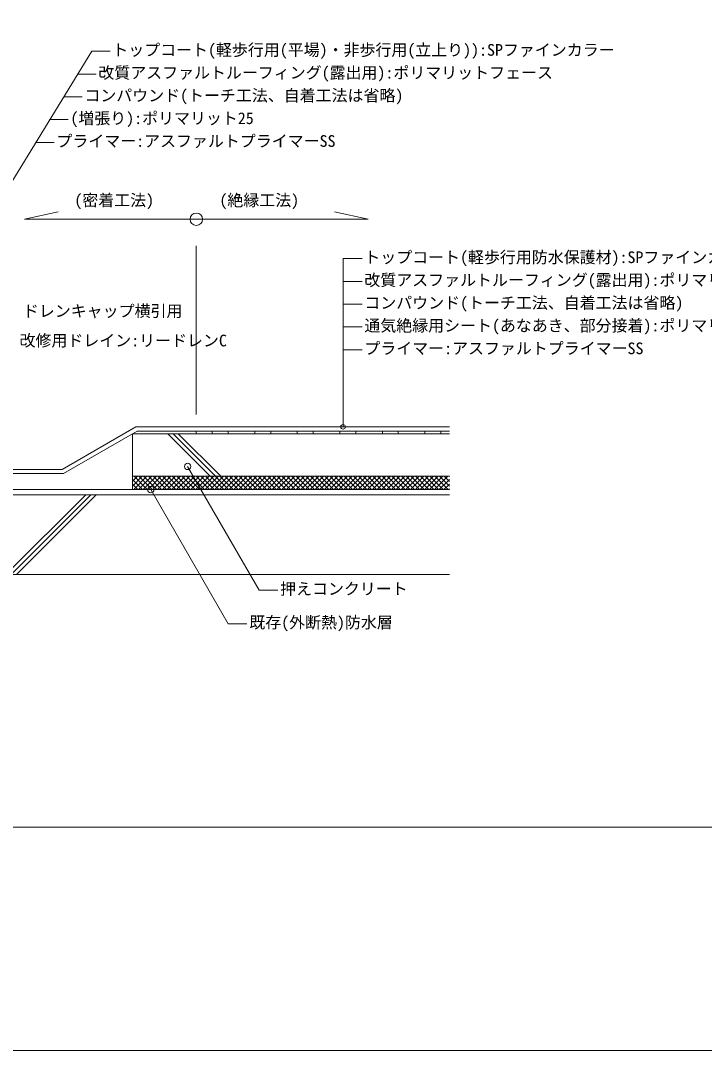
# Model space of a CAD drawing. Units: millimetres, scale not verified. Extents: x -105 to 105, y -149 to 148.
# Drawn here: x -51.2 to 13.1, y -148.5 to -51.6 of the extents above; entities that cross this region are included whole.
import ezdxf
from ezdxf.enums import TextEntityAlignment as Align

# ---------------------------------------------------------------- set-up
doc = ezdxf.new("R2010")
doc.units = ezdxf.units.MM
doc.header["$LTSCALE"] = 0.25
doc.linetypes.add('USER3', pattern=[101.6, 63.5, -12.7, 12.7, -12.7])
for name, color, linetype, lineweight in [('0-1_WAKU', 7, 'Continuous', 18), ('0-3_KUTAI', 3, 'Continuous', 18), ('0-4_BOUSUI', 1, 'Continuous', 18), ('0-5_MOJI', 7, 'Continuous', 18), ('0-6_HATCH', 9, 'Continuous', 18), ('0-9_kijun', 1, 'USER3', 18), ('0-A_dannnetu', 6, 'Continuous', 18)]:
    doc.layers.add(name, color=color, linetype=linetype, lineweight=lineweight)
doc.styles.add('ＭＳ ゴシック', font='')
doc.styles.get('ＭＳ ゴシック').set_extended_font_data('MS Gothic')

msp = doc.modelspace()

# ---------------------------------------------------------------- linework, layer by layer
at = {"layer": '0-1_WAKU'}
for points in [[(-104.9908, -148.5047), (105.0092, -148.5047), (105.0092, 148.4953), (-104.9908, 148.4953)], [(-90.7908, 121.4953), (93.5092, 121.4953), (93.5092, -127.5047), (-90.7908, -127.5047)]]:
    msp.add_lwpolyline(points, close=True, dxfattribs=at)
at = {"layer": '0-3_KUTAI'}
for p, q in [((-47.215, -94.2479), (-40.7198, -90.4979)), ((-40.7198, -90.4979), (-10.9072, -90.4979)), ((-40.7198, -90.4979), (-40.7198, -94.4979)), ((-59.315, -94.2479), (-47.215, -94.2479)), ((-60.215, -96.2479), (-10.9072, -96.2479)), ((-61.715, -103.7479), (-10.9072, -103.7479))]:
    msp.add_line(p, q, dxfattribs=at)
at = {"layer": '0-4_BOUSUI'}
for p, q in [((-34.715, -90.2479), (-10.9072, -90.2479)), ((-34.715, -90.2479), (-34.715, -90.4979)), ((-60.315, -95.7479), (-10.9072, -95.7479))]:
    msp.add_line(p, q, dxfattribs=at)
for points in [[(-10.9072, -89.8479), (-40.394, -89.8479), (-47.3222, -93.8479), (-52.4483, -93.8479), (-52.6948, -93.8229), (-58.97, -93.8229)], [(-20.9072, -90.2479), (-40.2868, -90.2479), (-47.215, -94.2479), (-52.4686, -94.2479), (-52.715, -94.2229), (-58.97, -94.2229)], [(-20.9072, -90.2479), (-40.2868, -90.2479), (-40.7198, -90.4979)]]:
    msp.add_lwpolyline(points, dxfattribs=at)
for points in [[(-33.215, -90.4979), (-31.715, -90.4979), (-31.715, -90.2479), (-33.215, -90.2479)], [(-29.215, -90.4979), (-27.715, -90.4979), (-27.715, -90.2479), (-29.215, -90.2479)], [(-25.215, -90.4979), (-23.715, -90.4979), (-23.715, -90.2479), (-25.215, -90.2479)], [(-21.215, -90.4979), (-19.715, -90.4979), (-19.715, -90.2479), (-21.215, -90.2479)], [(-17.215, -90.4979), (-15.715, -90.4979), (-15.715, -90.2479), (-17.215, -90.2479)], [(-13.215, -90.4979), (-11.715, -90.4979), (-11.715, -90.2479), (-13.215, -90.2479)]]:
    msp.add_lwpolyline(points, close=True, dxfattribs=at)
at = {"layer": '0-5_MOJI'}
for p, q in [((-44.5371, -54.5166), (-59.315, -78.6071)), ((-44.5371, -54.5166), (-42.8287, -54.5166)), ((-45.8516, -56.6594), (-44.1432, -56.6594)), ((-47.1661, -58.8023), (-45.4577, -58.8023)), ((-48.4806, -60.9452), (-46.7722, -60.9452)), ((-49.7951, -63.088), (-48.0867, -63.088)), ((-20.9072, -74.0202), (-20.9072, -89.8479)), ((-20.9072, -74.0202), (-19.1215, -74.0202)), ((-20.9072, -76.1631), (-19.1215, -76.1631)), ((-20.9072, -78.3059), (-19.1215, -78.3059)), ((-20.9072, -80.4488), (-19.1215, -80.4488)), ((-20.9072, -82.5916), (-19.1215, -82.5916)), ((-28.8099, -105.2121), (-35.5302, -93.5721)), ((-31.7101, -108.3713), (-38.9983, -95.7479)), ((-28.8099, -105.2121), (-27.0512, -105.2121)), ((-31.7101, -108.3713), (-29.9515, -108.3713))]:
    msp.add_line(p, q, dxfattribs=at)
for points in [[(-34.715, -70.3198), (-50.8752, -70.3198), (-47.7199, -69.6194)], [(-34.715, -70.3198), (-18.5549, -70.3198), (-21.7102, -69.6194)]]:
    msp.add_lwpolyline(points, dxfattribs=at)
for centre, radius in [((-34.715, -70.3198), 0.5833), ((-20.9072, -89.8479), 0.2143), ((-35.5302, -93.5721), 0.3), ((-38.9983, -95.7479), 0.3)]:
    msp.add_circle(centre, radius, dxfattribs=at)
at = {"layer": '0-6_HATCH'}
for p, q in [((-37.3952, -90.4979), (-33.3952, -94.4979)), ((-36.9002, -90.4979), (-32.9002, -94.4979)), ((-36.4053, -90.4979), (-32.4053, -94.4979)), ((-40.7198, -94.518), (-40.6998, -94.4979)), ((-40.7198, -94.967), (-40.2507, -94.4979)), ((-40.7198, -95.416), (-39.8017, -94.4979)), ((-39.7721, -95.7479), (-40.7198, -94.8002)), ((-40.6027, -95.7479), (-39.3527, -94.4979)), ((-39.3231, -95.7479), (-40.5731, -94.4979)), ((-40.1537, -95.7479), (-38.9037, -94.4979)), ((-38.8741, -95.7479), (-40.1241, -94.4979)), ((-39.7047, -95.7479), (-38.4547, -94.4979)), ((-38.425, -95.7479), (-39.675, -94.4979)), ((-39.2557, -95.7479), (-38.0057, -94.4979)), ((-37.976, -95.7479), (-39.226, -94.4979)), ((-38.8067, -95.7479), (-37.5567, -94.4979)), ((-37.527, -95.7479), (-38.777, -94.4979)), ((-38.3577, -95.7479), (-37.1077, -94.4979)), ((-37.078, -95.7479), (-38.328, -94.4979)), ((-37.9086, -95.7479), (-36.6586, -94.4979)), ((-36.629, -95.7479), (-37.879, -94.4979)), ((-37.4596, -95.7479), (-36.2096, -94.4979)), ((-36.18, -95.7479), (-37.43, -94.4979)), ((-37.0106, -95.7479), (-35.7606, -94.4979)), ((-35.731, -95.7479), (-36.981, -94.4979)), ((-36.5616, -95.7479), (-35.3116, -94.4979)), ((-35.2819, -95.7479), (-36.5319, -94.4979)), ((-36.1126, -95.7479), (-34.8626, -94.4979)), ((-34.8329, -95.7479), (-36.0829, -94.4979)), ((-35.6636, -95.7479), (-34.4136, -94.4979)), ((-34.3839, -95.7479), (-35.6339, -94.4979)), ((-35.2146, -95.7479), (-33.9646, -94.4979)), ((-33.9349, -95.7479), (-35.1849, -94.4979)), ((-34.7656, -95.7479), (-33.5156, -94.4979)), ((-33.4859, -95.7479), (-34.7359, -94.4979)), ((-34.3165, -95.7479), (-33.0665, -94.4979)), ((-33.0369, -95.7479), (-34.2869, -94.4979)), ((-33.8675, -95.7479), (-32.6175, -94.4979)), ((-32.5879, -95.7479), (-33.8379, -94.4979)), ((-33.4185, -95.7479), (-32.1685, -94.4979)), ((-32.1389, -95.7479), (-33.3889, -94.4979)), ((-32.9695, -95.7479), (-31.7195, -94.4979)), ((-31.6898, -95.7479), (-32.9398, -94.4979)), ((-32.5205, -95.7479), (-31.2705, -94.4979)), ((-31.2408, -95.7479), (-32.4908, -94.4979)), ((-32.0715, -95.7479), (-30.8215, -94.4979)), ((-30.7918, -95.7479), (-32.0418, -94.4979)), ((-31.6225, -95.7479), (-30.3725, -94.4979)), ((-30.3428, -95.7479), (-31.5928, -94.4979)), ((-31.1734, -95.7479), (-29.9234, -94.4979)), ((-29.8938, -95.7479), (-31.1438, -94.4979)), ((-30.7244, -95.7479), (-29.4744, -94.4979)), ((-29.4448, -95.7479), (-30.6948, -94.4979)), ((-30.2754, -95.7479), (-29.0254, -94.4979)), ((-28.9958, -95.7479), (-30.2458, -94.4979)), ((-29.8264, -95.7479), (-28.5764, -94.4979)), ((-28.5468, -95.7479), (-29.7968, -94.4979)), ((-29.3774, -95.7479), (-28.1274, -94.4979)), ((-28.0977, -95.7479), (-29.3477, -94.4979)), ((-28.9284, -95.7479), (-27.6784, -94.4979)), ((-27.6487, -95.7479), (-28.8987, -94.4979)), ((-28.4794, -95.7479), (-27.2294, -94.4979)), ((-27.1997, -95.7479), (-28.4497, -94.4979)), ((-28.0304, -95.7479), (-26.7804, -94.4979)), ((-26.7507, -95.7479), (-28.0007, -94.4979)), ((-27.5813, -95.7479), (-26.3313, -94.4979)), ((-26.3017, -95.7479), (-27.5517, -94.4979)), ((-27.1323, -95.7479), (-25.8823, -94.4979)), ((-25.8527, -95.7479), (-27.1027, -94.4979)), ((-26.6833, -95.7479), (-25.4333, -94.4979)), ((-25.4037, -95.7479), (-26.6537, -94.4979)), ((-26.2343, -95.7479), (-24.9843, -94.4979)), ((-24.9547, -95.7479), (-26.2047, -94.4979)), ((-25.7853, -95.7479), (-24.5353, -94.4979)), ((-24.5056, -95.7479), (-25.7556, -94.4979)), ((-25.3363, -95.7479), (-24.0863, -94.4979)), ((-24.0566, -95.7479), (-25.3066, -94.4979)), ((-24.8873, -95.7479), (-23.6373, -94.4979)), ((-23.6076, -95.7479), (-24.8576, -94.4979)), ((-24.4383, -95.7479), (-23.1883, -94.4979)), ((-23.1586, -95.7479), (-24.4086, -94.4979)), ((-23.9892, -95.7479), (-22.7392, -94.4979)), ((-22.7096, -95.7479), (-23.9596, -94.4979)), ((-23.5402, -95.7479), (-22.2902, -94.4979)), ((-22.2606, -95.7479), (-23.5106, -94.4979)), ((-23.0912, -95.7479), (-21.8412, -94.4979)), ((-21.8116, -95.7479), (-23.0616, -94.4979)), ((-22.6422, -95.7479), (-21.3922, -94.4979)), ((-21.3626, -95.7479), (-22.6126, -94.4979)), ((-22.1932, -95.7479), (-20.9432, -94.4979)), ((-20.9135, -95.7479), (-22.1635, -94.4979)), ((-21.7442, -95.7479), (-20.4942, -94.4979)), ((-20.4645, -95.7479), (-21.7145, -94.4979)), ((-21.2952, -95.7479), (-20.0452, -94.4979)), ((-20.0155, -95.7479), (-21.2655, -94.4979)), ((-20.8462, -95.7479), (-19.5962, -94.4979)), ((-19.5665, -95.7479), (-20.8165, -94.4979)), ((-20.3971, -95.7479), (-19.1471, -94.4979)), ((-19.1175, -95.7479), (-20.3675, -94.4979)), ((-19.9481, -95.7479), (-18.6981, -94.4979)), ((-18.6685, -95.7479), (-19.9185, -94.4979)), ((-19.4991, -95.7479), (-18.2491, -94.4979)), ((-18.2195, -95.7479), (-19.4695, -94.4979)), ((-19.0501, -95.7479), (-17.8001, -94.4979)), ((-17.7704, -95.7479), (-19.0204, -94.4979)), ((-18.6011, -95.7479), (-17.3511, -94.4979)), ((-17.3214, -95.7479), (-18.5714, -94.4979)), ((-18.1521, -95.7479), (-16.9021, -94.4979)), ((-16.8724, -95.7479), (-18.1224, -94.4979)), ((-17.7031, -95.7479), (-16.4531, -94.4979)), ((-16.4234, -95.7479), (-17.6734, -94.4979)), ((-17.2541, -95.7479), (-16.0041, -94.4979)), ((-15.9744, -95.7479), (-17.2244, -94.4979)), ((-16.805, -95.7479), (-15.555, -94.4979)), ((-15.5254, -95.7479), (-16.7754, -94.4979)), ((-16.356, -95.7479), (-15.106, -94.4979)), ((-15.0764, -95.7479), (-16.3264, -94.4979)), ((-15.907, -95.7479), (-14.657, -94.4979)), ((-14.6274, -95.7479), (-15.8774, -94.4979)), ((-15.458, -95.7479), (-14.208, -94.4979)), ((-14.1783, -95.7479), (-15.4283, -94.4979)), ((-15.009, -95.7479), (-13.759, -94.4979)), ((-13.7293, -95.7479), (-14.9793, -94.4979)), ((-14.56, -95.7479), (-13.31, -94.4979)), ((-13.2803, -95.7479), (-14.5303, -94.4979)), ((-14.111, -95.7479), (-12.861, -94.4979)), ((-12.8313, -95.7479), (-14.0813, -94.4979)), ((-13.6619, -95.7479), (-12.4119, -94.4979)), ((-12.3823, -95.7479), (-13.6323, -94.4979)), ((-13.2129, -95.7479), (-11.9629, -94.4979)), ((-11.9333, -95.7479), (-13.1833, -94.4979)), ((-12.7639, -95.7479), (-11.5139, -94.4979)), ((-11.4843, -95.7479), (-12.7343, -94.4979)), ((-12.3149, -95.7479), (-11.0649, -94.4979)), ((-11.0353, -95.7479), (-12.2853, -94.4979)), ((-11.8659, -95.7479), (-10.9072, -94.7892)), ((-10.9072, -95.427), (-11.8362, -94.4979)), ((-10.9072, -94.978), (-11.3872, -94.4979)), ((-10.9072, -94.529), (-10.9382, -94.4979)), ((-40.2211, -95.7479), (-40.7198, -95.2492)), ((-40.6701, -95.7479), (-40.7198, -95.6982)), ((-11.4169, -95.7479), (-10.9072, -95.2382)), ((-10.9679, -95.7479), (-10.9072, -95.6872)), ((-52.6189, -103.7479), (-45.1189, -96.2479)), ((-52.1239, -103.7479), (-44.6239, -96.2479)), ((-51.6289, -103.7479), (-44.1289, -96.2479))]:
    msp.add_line(p, q, dxfattribs=at)
at = {"layer": '0-9_kijun'}
msp.add_line((-34.715, -88.696), (-34.715, -70.3198), dxfattribs=at)
at = {"layer": '0-A_dannnetu'}
msp.add_lwpolyline([(-10.9072, -94.4979), (-40.7198, -94.4979), (-40.7198, -95.7479)], dxfattribs=at)

# ---------------------------------------------------------------- texts
at = {"layer": '0-5_MOJI', "style": 'ＭＳ ゴシック'}
for s, p in [('トップコート(軽歩行用(平場)・非歩行用(立上り)):SPファインカラー', (-42.6144, -55.2666)), ('改質アスファルトルーフィング(露出用):ポリマリットフェース', (-43.9289, -57.4094)), ('コンパウンド(トーチ工法、自着工法は省略)', (-45.2434, -59.5523)), ('(増張り):ポリマリット25', (-46.5579, -61.6952)), ('プライマー:アスファルトプライマーSS', (-47.8724, -63.838)), ('(密着工法)', (-46.187, -69.4084)), ('(絶縁工法)', (-32.5404, -69.4084)), ('トップコート(軽歩行用防水保護材):SPファインカラー', (-18.9072, -74.7702)), ('改質アスファルトルーフィング(露出用):ポリマリットフェース', (-18.9072, -76.9131)), ('コンパウンド(トーチ工法、自着工法は省略)', (-18.9072, -79.0559)), ('ドレンキャップ横引用', (-51.0255, -79.8274)), ('通気絶縁用シート(あなあき、部分接着):ポリマリットPS', (-18.9072, -81.1988)), ('改修用ドレイン:リードレンC', (-51.3402, -82.6056)), ('プライマー:アスファルトプライマーSS', (-18.9072, -83.3416)), ('押えコンクリート', (-26.8306, -105.9621)), ('既存(外断熱)防水層', (-29.7309, -109.1213))]:
    msp.add_text(s, height=1.1, dxfattribs=at).set_placement(p, align=Align.BOTTOM_LEFT)

doc.saveas('drawing.dxf')
